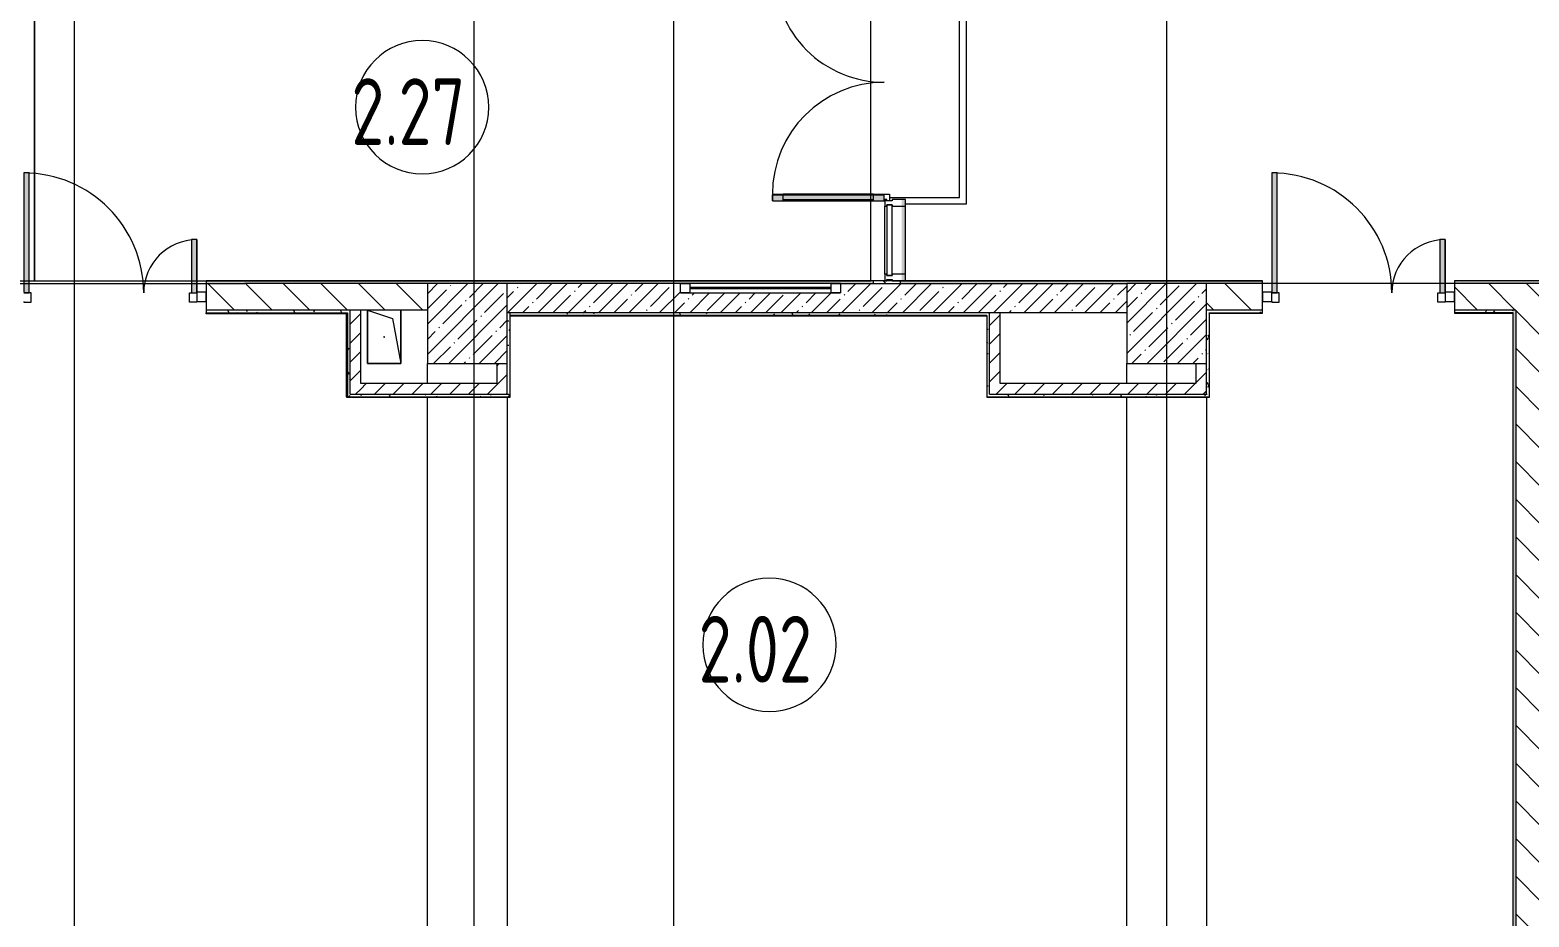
# Model space of a CAD drawing. Header units: millimetres. Extents: x -1113 to 415037, y -3642 to 354837.
# Drawn here: x 162448 to 173702, y 3148 to 9802 of the extents above; entities that cross this region are included whole.
import ezdxf

# ---------------------------------------------------------------- set-up
doc = ezdxf.new("R2010")
doc.units = ezdxf.units.MM
for name, color, linetype, lineweight in [('A-AREA-BNDY', 7, 'Continuous', 5), ('A-AREA-IDEN', 7, 'Continuous', 9), ('A-DETL-GENF', 7, 'Continuous', 9), ('A-FLOR', 7, 'Continuous', 9), ('A-GENM', 7, 'Continuous', 9), ('A-GLAZ', 7, 'Continuous', 9), ('A-GLAZ-1', 7, 'Continuous', 5), ('A-GLAZ-CURT', 7, 'Continuous', 9), ('A-GLAZ-CURT-2', 7, 'Continuous', 20), ('A-GLAZ-CWMG', 7, 'Continuous', 9), ('A-GLAZ-CWMG-1', 7, 'Continuous', 20), ('A-WALL', 7, 'Continuous', 5), ('I-WALL', 7, 'Continuous', 5), ('S-COLS', 7, 'Continuous', 9), ('S-COLS-1', 7, 'Continuous', 5), ('Оси', 7, 'Continuous', 9)]:
    doc.layers.add(name, color=color, linetype=linetype, lineweight=lineweight)
doc.layers.add('A-AREA-PATT-2', color=7, linetype='Continuous', lineweight=5, true_color=0xcde0ef, transparency=1)
doc.layers.add('A-FLOR-PATT-1', color=7, linetype='Continuous', lineweight=9, true_color=0xeef6ff, transparency=0.5)
for name, color, linetype, lineweight, true_color in [('A-DOOR-1', 7, 'Continuous', 5, 0xc0c0c0), ('A-WALL-1', 9, 'Continuous', 5, 0x808080), ('A-WALL-FNSH-1', 9, 'Continuous', 5, 0x808080)]:
    doc.layers.add(name, color=color, linetype=linetype, lineweight=lineweight, true_color=true_color)
doc.styles.add('СПДС', font='ГОСТ тип А.ttf', dxfattribs={"width": 0.9})
pattern_1 = [(135, (148772.12, -1e-08), (-141.4214, -141.4214), [])]
pattern_2 = [(45, (148772.12, -1e-08), (-70.71068, 70.71068), [])]
pattern_3 = [(0, (148772.123, -1e-08), (243.84, 60.96), [20.117, -162.763, 20.117, -162.763, -975.36]), (0, (148772.123, -1e-08), (243.84, 60.96), [-365.76, 20.117, -345.643, 20.117, -162.763, -426.72]), (0, (148772.123, -1e-08), (243.84, 60.96), [-914.4, 20.117, -101.803, 20.117, -284.683]), (120, (148863.563, 30.48), (-174.71291, 180.69163), [20.117, -162.763, 20.117, -162.763, -975.36]), (120, (148863.563, 30.48), (-174.71291, 180.69163), [-365.76, 20.117, -345.643, 20.117, -162.763, -426.72]), (120, (148863.563, 30.48), (-174.71291, 180.69163), [-914.4, 20.117, -101.803, 20.117, -284.683]), (240, (148894.043, 152.4), (-69.12709, -241.65163), [20.117, -162.763, 20.117, -162.763, -975.36]), (240, (148894.043, 152.4), (-69.12709, -241.65163), [-365.76, 20.117, -345.643, 20.117, -162.763, -426.72]), (240, (148894.043, 152.4), (-69.12709, -241.65163), [-914.4, 20.117, -101.803, 20.117, -284.683])]

# ---------------------------------------------------------------- blocks, each defined once
blk = doc.blocks.new('BSC_Колонна _Прямоугольная - 600х600-V408-Объем проектирования 2 этажа')
at = {"layer": 'S-COLS-1'}
h = blk.add_hatch(dxfattribs=at)
h.set_pattern_fill('FP_155', color=256, style=0, pattern_type=2)
h.set_pattern_definition([(45, (-22210, -7600), (-114.0493, 114.0493), []), (45, (-22095.95, -7600), (-114.0493, 114.0493), [201.613, -40.323, 6.706, -33.617])])
h.paths.add_polyline_path([(300, -300), (300, 300), (-300, 300), (-300, -300)])
for p, q in [((300, 300), (-300, 300)), ((-300, 300), (-300, -300)), ((300, -300), (300, 300)), ((-300, -300), (300, -300))]:
    blk.add_line(p, q, dxfattribs=at)
blk = doc.blocks.new('GM_Отверстие прямоугольное _в плите_ - Отверстие-V419-Объем проектирования 2 этажа')
at = {"layer": 'A-GENM'}
for p, q in [((-200, 125), (200, 125)), ((200, 125), (-200, 125)), ((-138, 62), (200, 125)), ((200, 125), (200, -125)), ((200, -125), (200, 125)), ((-200, -125), (-138, 62)), ((200, -125), (-200, -125)), ((-200, -125), (200, -125))]:
    blk.add_line(p, q, dxfattribs=at)
for start, end in [(360, 180), (180, 360)]:
    blk.add_arc((0, 0), 2.5, start, end, dxfattribs=at)
blk = doc.blocks.new('BSC_Колонна _Прямоугольная - 600х600-V426-Объем проектирования 2 этажа')
at = {"layer": 'S-COLS-1'}
h = blk.add_hatch(dxfattribs=at)
h.set_pattern_fill('FP_176', color=256, style=0, pattern_type=2)
h.set_pattern_definition([(45, (-16960, -7600), (-114.0493, 114.0493), []), (45, (-16845.95, -7600), (-114.0493, 114.0493), [201.612, -40.322, 6.706, -33.617])])
h.paths.add_polyline_path([(300, -300), (300, 300), (-300, 300), (-300, -300), (-225, -300)])
for p, q in [((300, 300), (-300, 300)), ((-300, 300), (-300, -300)), ((300, -300), (300, 300)), ((-300, -300), (300, -300))]:
    blk.add_line(p, q, dxfattribs=at)
blk = doc.blocks.new('Прямоугольный импост - 50 x 70 мм-31927764-Объем проектирования 2 этажа')
at = {"layer": 'A-GLAZ-CWMG-1'}
for p, q in [((-70, 35), (0, 35)), ((-70, -35), (-70, 35)), ((0, 35), (0, -35)), ((0, -35), (-70, -35))]:
    blk.add_line(p, q, dxfattribs=at)
blk = doc.blocks.new('Дверь_Витражная_остекление_ - ДВН_ДАО_Главный вход_1200 в свету Д-22 _п_-31928779-Объем проектирования 2 этажа')
at = {"layer": 'A-DETL-GENF'}
for p, q in [((-610, 930), (-650, 930)), ((-650, 930), (-650, 35)), ((-610, 30), (-610, 930)), ((650, 430), (610, 430)), ((610, 430), (610, 30)), ((650, 35), (650, 430)), ((-650, 30), (-610, 30)), ((-595, 30), (-650, 30)), ((-595, -40), (-595, 30)), ((595, -40), (595, 30)), ((595, 30), (650, 30)), ((610, 30), (650, 30)), ((-650, -35), (-650, -40)), ((-650, -40), (-595, -40)), ((650, -40), (595, -40)), ((650, -35), (650, -40))]:
    blk.add_line(p, q, dxfattribs=at)
at = {"layer": 'A-DOOR-1'}
for p, q in [((-650, 930), (-650, 35)), ((650, 430), (650, 35))]:
    blk.add_line(p, q, dxfattribs=at)
for centre, radius, start, end in [((-650, 30), 900, 360, 90), ((650, 30), 400, 90, 180)]:
    blk.add_arc(centre, radius, start, end, dxfattribs=at)
blk = doc.blocks.new('Прямоугольный импост - 50 x 70 мм-31701779-Объем проектирования 2 этажа')
at = {"layer": 'A-GLAZ-CWMG-1'}
for p, q in [((0, 35), (-70, 35)), ((-70, 35), (-70, -35)), ((0, -35), (0, 35)), ((-70, -35), (0, -35))]:
    blk.add_line(p, q, dxfattribs=at)
blk = doc.blocks.new('Прямоугольный импост - Импост структурный с накладкой - 160мм Темный-30756008-Объем проектирования 2 этажа')
at = {"layer": 'A-GLAZ-CWMG-1'}
for p, q in [((-50, 0), (-50, 17)), ((-50, 17), (0, 17)), ((-40, 0), (-50, 0)), ((-40, -40), (-40, 0)), ((0, 0), (-10, 0)), ((-10, 0), (-10, -40)), ((0, 17), (0, 0)), ((-50, -140), (-50, -40)), ((-50, -40), (-40, -40)), ((-10, -40), (0, -40)), ((0, -40), (0, -140)), ((0, -140), (-50, -140))]:
    blk.add_line(p, q, dxfattribs=at)
blk = doc.blocks.new('Системная панель - Стекло - 40мм-32387061-Объем проектирования 2 этажа')
at = {"layer": 'A-GLAZ-CURT-2'}
for p, q in [((265, 40), (-265, 40)), ((-265, 40), (-265, 0)), ((-265, 0), (265, 0)), ((265, 0), (265, 40))]:
    blk.add_line(p, q, dxfattribs=at)
blk = doc.blocks.new('Прямоугольный импост - Импост структурный с накладкой - 160мм Темный-32387059-Объем проектирования 2 этажа')
at = {"layer": 'A-GLAZ-CWMG'}
for p, q in [((20093, 7970), (20093, 8480)), ((20250, 7970), (20250, 8480))]:
    blk.add_line(p, q, dxfattribs=at)
blk = doc.blocks.new('Прямоугольный импост - Импост структурный с накладкой - 160мм Темный-V496-Объем проектирования 2 этажа')
at = {"layer": 'A-GLAZ-CWMG-1'}
for p, q in [((-25, 0), (-25, 17)), ((-25, 17), (25, 17)), ((-15, 0), (-25, 0)), ((-15, -40), (-15, 0)), ((25, 0), (15, 0)), ((15, 0), (15, -40)), ((25, 17), (25, 0)), ((-25, -140), (-25, -40)), ((-25, -40), (-15, -40)), ((15, -40), (25, -40)), ((25, -40), (25, -140)), ((25, -140), (-25, -140))]:
    blk.add_line(p, q, dxfattribs=at)
blk = doc.blocks.new('Дверь_Витражная_остекление_ - ВВ-16 остекление-32390142-Объем проектирования 2 этажа')
at = {"layer": 'A-DETL-GENF'}
for p, q in [((-787.5, -20), (-832.5, -20)), ((-832.5, -845), (-832.5, -20)), ((-787.5, -20), (-832.5, -20)), ((-832.5, -20), (-832.5, -845)), ((-832.5, -100), (-787.5, -100)), ((-822.5, -765), (-822.5, -100)), ((-787.5, -845), (-787.5, -20)), ((-787.5, -845), (-787.5, -20)), ((-778.5, -765), (-778.5, -100)), ((828.5, -780), (828.5, -100)), ((837.5, -860), (837.5, -20)), ((837.5, -20), (837.5, -860)), ((882.5, -100), (837.5, -100)), ((872.5, -780), (872.5, -100)), ((882.5, -860), (882.5, -20)), ((882.5, -860), (882.5, -20)), ((-832.5, -765), (-787.5, -765)), ((882.5, -780), (837.5, -780)), ((-832.5, -845), (-787.5, -845)), ((-832.5, -845), (-787.5, -845)), ((882.5, -860), (837.5, -860)), ((837.5, -860), (882.5, -860))]:
    blk.add_line(p, q, dxfattribs=at)
at = {"layer": 'A-DOOR-1'}
for p, q in [((-882.5, 20), (-832.5, 20)), ((-882.5, -20), (-882.5, 20)), ((-832.5, 20), (-832.5, -20)), ((832.5, 20), (882.5, 20)), ((832.5, -20), (832.5, 20)), ((882.5, 20), (882.5, -20)), ((-832.5, -20), (-882.5, -20)), ((-832.5, -845), (-832.5, -20)), ((832.5, -860), (832.5, -20)), ((882.5, -20), (832.5, -20))]:
    blk.add_line(p, q, dxfattribs=at)
for centre, radius, start, end in [((-832.5, -20), 825, 270, 0), ((832.5, -20), 840, 180, 270)]:
    blk.add_arc(centre, radius, start, end, dxfattribs=at)
blk = doc.blocks.new('120_Окно_СКБ_1Ст - 120_Окно_СКБ_1Ст 400х1200 EI30-V509-Объем проектирования 2 этажа')
at = {"layer": 'A-GLAZ'}
for p, q in [((-600, 40), (-600, 110)), ((-600, 110), (-530, 110)), ((-530, 40), (-600, 40)), ((-530, 110), (-530, 40)), ((530, 40), (530, 110)), ((530, 110), (600, 110)), ((600, 40), (530, 40)), ((600, 110), (600, 40))]:
    blk.add_line(p, q, dxfattribs=at)
at = {"layer": 'A-GLAZ-1'}
for p, q in [((600, 110), (-600, 110)), ((-600, 40), (600, 40)), ((530, 80), (-530, 80)), ((530, 70), (-530, 70))]:
    blk.add_line(p, q, dxfattribs=at)
blk = doc.blocks.new('Марка_Помещения - Номер-25198446-Объем проектирования 2 этажа')
at = {"layer": 'A-AREA-IDEN'}
for start, end in [(360, 180), (180, 360)]:
    blk.add_arc((0, 0), 2.5, start, end, dxfattribs=at)

msp = doc.modelspace()

# ---------------------------------------------------------------- hatches: boundary and pattern name
at = {"layer": 'A-AREA-PATT-2'}
h = msp.add_hatch(color=256, dxfattribs=at)
h.paths.add_polyline_path([(187288, 7921), (187292, 7921), (187290, 7931), (187282, 7931), (187282, 7921)])
h.paths.add_polyline_path([(169022, 7921), (169022, 8530), (168992, 8530), (168992, 7921), (169017, 7921)])
h.paths.add_polyline_path([(187291, 7990), (187292, 7991), (187292, 8080), (187288, 8080), (187288, 8030), (187291, 8030), (187291, 8000)])
h.paths.add_polyline_path([(187288, 10065), (187292, 10065), (187291, 10115), (187288, 10115)])
h.paths.add_polyline_path([(169022, 10275), (169022, 10880), (169003, 10878), (169003, 10275)])
h.paths.add_polyline_path([(187267, 10669), (187287, 10669), (187287, 10680), (187267, 10680)])
h.paths.add_polyline_path([(181432, 13740), (181472, 13740), (181470, 13759), (181422, 13759), (181422, 13740)])
h.paths.add_polyline_path([(180072, 13740), (180122, 13740), (180120, 13759), (180072, 13759)])
h.paths.add_polyline_path([(182422, 18870), (182422, 18920), (182403, 18918), (182403, 18870)])
h.paths.add_polyline_path([(182403, 20220), (182422, 20220), (182422, 20270), (182403, 20268), (182403, 20222)])
msp.add_hatch(color=256, dxfattribs=at).paths.add_polyline_path([(164824, 7050), (164828, 7050), (164828, 7676), (163772, 7676), (163772, 7672), (164824, 7672), (164824, 7052)])
at = {"layer": 'A-FLOR-PATT-1'}
h = msp.add_hatch(color=256, dxfattribs=at)
h.paths.add_polyline_path([(162402, 7900), (162442, 7900), (162442, 8730), (162402, 8730), (162402, 7904)])
h.paths.add_polyline_path([(173072, 7900), (173072, 8230), (173032, 8230), (173032, 7900)])
h.paths.add_polyline_path([(163662, 7900), (163702, 7900), (163702, 8230), (163662, 8230), (163662, 7920)])
h.paths.add_polyline_path([(171772, 7900), (171812, 7900), (171812, 8730), (171772, 8730), (171772, 7920)])
h.paths.add_polyline_path([(154167, 7915), (154167, 8315), (154127, 8315), (154127, 7915)])
h.paths.add_polyline_path([(152912, 7915), (152912, 8810), (152872, 8810), (152872, 7915), (152902, 7915)])
h.paths.add_polyline_path([(187288, 8030), (187288, 8075), (186296, 8075), (186296, 8030), (187287, 8030)])
h.paths.add_polyline_path([(168782, 8520), (168862, 8520), (168862, 8565), (168022, 8565), (168022, 8520), (168398, 8520)])
h.paths.add_polyline_path([(186896, 10020), (187288, 10020), (187288, 10065), (186296, 10065), (186296, 10020), (186762, 10020)])
h.paths.add_polyline_path([(168037, 10190), (168862, 10190), (168862, 10235), (168037, 10235)])
h.paths.add_polyline_path([(180167, 12960), (180167, 13780), (180122, 13780), (180122, 12960)])
h.paths.add_polyline_path([(181432, 13460), (181432, 13740), (181422, 13740), (181422, 13780), (181387, 13780), (181387, 13460), (181422, 13460)])
h.paths.add_polyline_path([(182805, 18920), (183202, 18920), (183202, 18965), (182382, 18965), (182382, 18920), (182422, 18920)])
h.paths.add_polyline_path([(182570, 20185), (182702, 20185), (182702, 20230), (182422, 20230), (182422, 20220), (182382, 20220), (182382, 20185), (182435, 20185)])
h = msp.add_hatch(color=256, dxfattribs=at)
h.paths.add_polyline_path([(173072, 7830), (173072, 7900), (173032, 7900), (173032, 7830)])
h.paths.add_polyline_path([(171812, 7830), (171812, 7900), (171772, 7900), (171772, 7830), (171806, 7830)])
h.paths.add_polyline_path([(163702, 7830), (163702, 7900), (163662, 7900), (163662, 7830)])
h.paths.add_polyline_path([(162402, 7830), (162442, 7830), (162442, 7900), (162402, 7900), (162402, 7835)])
at = {"layer": 'I-WALL'}
h = msp.add_hatch(dxfattribs=at)
h.set_pattern_fill('FP_23', color=256, style=0, pattern_type=2)
h.set_pattern_definition(pattern_1)
h.paths.add_polyline_path([(168922, 7900), (168982, 7900), (168982, 7920), (168782, 7920), (168782, 7900)])
h.paths.add_polyline_path([(168869, 10880), (168982, 10880), (168982, 10890), (168877, 10895), (168782, 10890), (168782, 10880)])
h = msp.add_hatch(dxfattribs=at)
h.set_pattern_fill('FP_191', color=256, style=0, pattern_type=2)
h.set_pattern_definition(pattern_3)
h.paths.add_polyline_path([(159725, 7900), (162332, 7900), (162332, 7920), (155302, 7920), (155302, 7900), (159432, 7900)])
h.paths.add_polyline_path([(152502, 7900), (152802, 7900), (152802, 7920), (152057, 7920), (152057, 7908), (152112, 7908), (152112, 7900), (152498, 7900)])
h.paths.add_polyline_path([(168532, 7900), (168782, 7900), (168782, 7920), (163772, 7920), (163772, 7900), (168398, 7900)])
h.paths.add_polyline_path([(150224, 7900), (150602, 7902), (150602, 7908), (150657, 7908), (150657, 7920), (150042, 7920), (150042, 7900)])
h = msp.add_hatch(dxfattribs=at)
h.set_pattern_fill('FP_23', color=256, style=0, pattern_type=2)
h.set_pattern_definition(pattern_1)
h.paths.add_polyline_path([(162332, 7700), (162332, 7900), (161532, 7900), (161532, 7700), (161552, 7700)])
h.paths.add_polyline_path([(163941, 7700), (165432, 7700), (165432, 7900), (163772, 7900), (163772, 7700)])
h.paths.add_polyline_path([(160252, 7700), (160932, 7700), (160932, 7900), (160232, 7900), (160232, 7830), (159432, 7830), (159432, 7900), (157032, 7900), (157032, 7700), (160232, 7700)])
h.paths.add_polyline_path([(156432, 7700), (156432, 7900), (155302, 7900), (155302, 7700), (156412, 7700)])
h.paths.add_polyline_path([(152502, 7700), (152802, 7700), (152802, 7900), (152502, 7900)])
h = msp.add_hatch(dxfattribs=at)
h.set_pattern_fill('FP_1', color=256, style=0, pattern_type=2)
h.set_pattern_definition([(45, (148772.12, -1e-08), (-114.0493, 114.0493), []), (45, (148886.17, -1e-08), (-114.0493, 114.0493), [201.612, -40.322, 6.706, -33.617])])
h.paths.add_polyline_path([(169844, 7680), (170682, 7680), (170682, 7900), (168532, 7900), (168532, 7830), (167332, 7830), (167332, 7900), (166032, 7900), (166032, 7680), (169732, 7680)])
h = msp.add_hatch(dxfattribs=at)
h.set_pattern_fill('FP_191', color=256, style=0, pattern_type=2)
h.set_pattern_definition(pattern_3)
h.paths.add_polyline_path([(176691, 7900), (179702, 7900), (179702, 7920), (176232, 7920), (176232, 7908), (176262, 7906), (176262, 7900), (176687, 7900)])
h.paths.add_polyline_path([(169732, 7900), (171702, 7900), (171702, 7920), (168982, 7920), (168982, 7900), (169652, 7900)])
h.paths.add_polyline_path([(173802, 7900), (175102, 7900), (175102, 7908), (175132, 7910), (175132, 7920), (173142, 7920), (173142, 7900), (173602, 7900)])
h = msp.add_hatch(dxfattribs=at)
h.set_pattern_fill('FP_23', color=256, style=0, pattern_type=2)
h.set_pattern_definition(pattern_1)
h.paths.add_polyline_path([(173142, 7700), (174332, 7700), (174332, 7900), (173142, 7900), (173142, 7773)])
h.paths.add_polyline_path([(171702, 7700), (171702, 7900), (171282, 7900), (171282, 7700), (171302, 7700)])
h = msp.add_hatch(dxfattribs=at)
h.set_pattern_fill('FP_191', color=256, style=0, pattern_type=2)
h.set_pattern_definition(pattern_3)
h.paths.add_polyline_path([(164832, 7680), (164852, 7680), (164852, 7700), (163772, 7700), (163772, 7680), (164824, 7680)])
h.paths.add_polyline_path([(161552, 7680), (162332, 7680), (162332, 7700), (161552, 7700)])
h = msp.add_hatch(dxfattribs=at)
h.set_pattern_fill('FP_191', color=256, style=0, pattern_type=2)
h.set_pattern_definition(pattern_3)
h.paths.add_polyline_path([(164842, 7050), (164852, 7050), (164852, 7680), (164832, 7680), (164832, 7050)])
h = msp.add_hatch(dxfattribs=at)
h.set_pattern_fill('FP_22', color=256, style=0, pattern_type=2)
h.set_pattern_definition(pattern_2)
h.paths.add_polyline_path([(164852, 7070), (164932, 7070), (164932, 7700), (164852, 7700), (164852, 7270)])
h = msp.add_hatch(dxfattribs=at)
h.set_pattern_fill('FP_191', color=256, style=0, pattern_type=2)
h.set_pattern_definition(pattern_3)
h.paths.add_polyline_path([(166052, 7070), (166051, 7660), (166032, 7680), (166032, 7070)])
h.paths.add_polyline_path([(166052, 7660), (166052, 7680), (166032, 7680)])
h = msp.add_hatch(dxfattribs=at)
h.set_pattern_fill('FP_191', color=256, style=0, pattern_type=2)
h.set_pattern_definition(pattern_3)
h.paths.add_polyline_path([(168982, 7660), (169631, 7660), (169652, 7680), (166052, 7680), (166052, 7660), (168782, 7660)])
h.paths.add_polyline_path([(169652, 7660), (169652, 7680), (169632, 7660)])
h = msp.add_hatch(dxfattribs=at)
h.set_pattern_fill('FP_191', color=256, style=0, pattern_type=2)
h.set_pattern_definition(pattern_3)
h.paths.add_polyline_path([(169632, 7070), (169652, 7070), (169652, 7660), (169632, 7660), (169632, 7070)])
h = msp.add_hatch(dxfattribs=at)
h.set_pattern_fill('FP_22', color=256, style=0, pattern_type=2)
h.set_pattern_definition(pattern_2)
h.paths.add_polyline_path([(169732, 7150), (169732, 7680), (169652, 7680), (169652, 7150)])
h = msp.add_hatch(dxfattribs=at)
h.set_pattern_fill('FP_191', color=256, style=0, pattern_type=2)
h.set_pattern_definition(pattern_3)
h.paths.add_polyline_path([(171283, 7050), (171302, 7050), (171302, 7679), (171282, 7700), (171282, 7050)])
h.paths.add_polyline_path([(171302, 7680), (171302, 7700), (171282, 7700), (171289, 7693)])
h = msp.add_hatch(dxfattribs=at)
h.set_pattern_fill('FP_191', color=256, style=0, pattern_type=2)
h.set_pattern_definition(pattern_3)
h.paths.add_polyline_path([(173581, 7680), (173582, 7700), (173142, 7700), (173142, 7680), (173528, 7680)])
h.paths.add_polyline_path([(171702, 7680), (171702, 7700), (171302, 7700), (171302, 7680)])
h = msp.add_hatch(dxfattribs=at)
h.set_pattern_fill('FP_191', color=256, style=0, pattern_type=2)
h.set_pattern_definition(pattern_3)
h.paths.add_polyline_path([(173601, 100), (173602, 100), (173602, 7700), (173582, 7700), (173582, 100)])
h = msp.add_hatch(dxfattribs=at)
h.set_pattern_fill('FP_23', color=256, style=0, pattern_type=2)
h.set_pattern_definition(pattern_1)
h.paths.add_polyline_path([(173802, 100), (173802, 7700), (173602, 7700), (173602, 100)])
h = msp.add_hatch(dxfattribs=at)
h.set_pattern_fill('FP_22', color=256, style=0, pattern_type=2)
h.set_pattern_definition(pattern_2)
h.paths.add_polyline_path([(166032, 7150), (166032, 7300), (165952, 7300), (165952, 7150)])
h = msp.add_hatch(dxfattribs=at)
h.set_pattern_fill('FP_22', color=256, style=0, pattern_type=2)
h.set_pattern_definition(pattern_2)
h.paths.add_polyline_path([(171262, 7070), (171282, 7070), (171282, 7300), (171202, 7300), (171202, 7070)])
h = msp.add_hatch(dxfattribs=at)
h.set_pattern_fill('FP_22', color=256, style=0, pattern_type=2)
h.set_pattern_definition(pattern_2)
h.paths.add_polyline_path([(165452, 7070), (166032, 7070), (166032, 7150), (164932, 7150), (164932, 7070), (165432, 7070)])
h = msp.add_hatch(dxfattribs=at)
h.set_pattern_fill('FP_22', color=256, style=0, pattern_type=2)
h.set_pattern_definition(pattern_2)
h.paths.add_polyline_path([(171202, 7070), (171202, 7150), (169652, 7150), (169652, 7070), (170682, 7070)])
h = msp.add_hatch(dxfattribs=at)
h.set_pattern_fill('FP_191', color=256, style=0, pattern_type=2)
h.set_pattern_definition(pattern_3)
h.paths.add_polyline_path([(166032, 7050), (166052, 7050), (166052, 7070), (164852, 7070), (164852, 7050), (166029, 7050)])
h = msp.add_hatch(dxfattribs=at)
h.set_pattern_fill('FP_191', color=256, style=0, pattern_type=2)
h.set_pattern_definition(pattern_3)
h.paths.add_polyline_path([(171268, 7050), (171282, 7050), (171282, 7070), (169632, 7070), (169632, 7050), (171260, 7050)])

# ---------------------------------------------------------------- linework, layer by layer
at = {"layer": 'A-AREA-BNDY', "flags": 128}
for points in [[(162482, 7920), (162482, 10879), (162461, 10879), (162461, 15000), (155553, 15000), (155553, 13999), (154352, 13999), (153053, 13999), (153053, 10879), (149319, 10879), (149319, 10446), (149319, 10160), (149317, 10160), (149317, 8961), (149319, 8961), (149319, 8521), (150043, 8521), (150043, 7921), (155302, 7921), (162341, 7921), (162341, 7920)], [(162482, 10879), (162482, 7920), (163772, 7920), (163772, 7921), (168762, 7921), (168762, 10879)]]:
    msp.add_lwpolyline(points, close=True, dxfattribs=at)
at = {"layer": 'A-FLOR'}
for p, q in [((169427, 8547), (169427, 10279)), ((169477, 10329), (169477, 8497)), ((168902, 8547), (169427, 8547)), ((169477, 8497), (169022, 8497)), ((162332, 7900), (164062, 7900)), ((171702, 7835), (171702, 7900)), ((174180, 7900), (171702, 7900)), ((173142, 7900), (173142, 7835)), ((171302, 7679), (171702, 7679)), ((171702, 7680), (171702, 7765)), ((173142, 7765), (173142, 7700)), ((165432, 7150), (165432, 7300)), ((165432, 7300), (165952, 7300)), ((170682, 7150), (170682, 7300)), ((170682, 7300), (171202, 7300)), ((165432, 520), (165432, 7050)), ((166032, 7050), (166032, 520)), ((170682, 520), (170682, 7050)), ((171282, 7050), (171282, 520))]:
    msp.add_line(p, q, dxfattribs=at)
at = {"layer": 'A-WALL'}
for p, q in [((163772, 7920), (168762, 7920)), ((165432, 7900), (164062, 7900)), ((167332, 7900), (166032, 7900)), ((168532, 7900), (168782, 7900)), ((168782, 7900), (168782, 7920)), ((168982, 7920), (168982, 7900)), ((171702, 7900), (171282, 7900)), ((165432, 7700), (163772, 7700)), ((164852, 7070), (164852, 7700)), ((170682, 7680), (166032, 7680)), ((169632, 7660), (166052, 7660)), ((166052, 7660), (166052, 7050)), ((166053, 7659), (166052, 7659)), ((169631, 7659), (169631, 7660)), ((169652, 7070), (169652, 7680)), ((171702, 7700), (171282, 7700)), ((173602, 7700), (173142, 7700)), ((173582, 7680), (173142, 7680)), ((173581, 7679), (173581, 7680)), ((173582, 100), (173582, 7680))]:
    msp.add_line(p, q, dxfattribs=at)
at = {"layer": 'A-WALL-1'}
for p, q in [((163772, 7920), (163772, 7680)), ((169003, 7920), (168762, 7920)), ((168782, 7900), (170682, 7900)), ((171702, 7765), (171702, 7920)), ((173142, 7920), (173142, 7680)), ((175132, 7920), (173142, 7920)), ((164932, 7150), (164932, 7700)), ((166052, 7680), (166052, 7660)), ((169632, 7660), (169632, 7050)), ((169732, 7150), (169732, 7680)), ((171302, 7679), (171302, 7680)), ((171302, 7680), (171702, 7680)), ((173602, 7700), (173602, 100)), ((165952, 7300), (165952, 7150)), ((166032, 7070), (166032, 7300)), ((171202, 7300), (171202, 7150)), ((171282, 7070), (171282, 7300)), ((165952, 7150), (164932, 7150)), ((171202, 7150), (169732, 7150)), ((164832, 7050), (166052, 7050)), ((164852, 7070), (166032, 7070)), ((169632, 7050), (171302, 7050)), ((169652, 7070), (171282, 7070))]:
    msp.add_line(p, q, dxfattribs=at)
at = {"layer": 'A-WALL-FNSH-1'}
for p, q in [((168762, 7921), (163772, 7921)), ((163772, 7921), (163772, 7920)), ((168762, 7920), (168762, 7921)), ((171702, 7921), (169003, 7921)), ((169003, 7921), (169003, 7920)), ((169003, 7920), (171702, 7920)), ((171702, 7920), (171702, 7921)), ((175132, 7921), (173142, 7921)), ((173142, 7921), (173142, 7920)), ((166053, 7659), (169631, 7659)), ((166053, 7049), (166053, 7659)), ((169631, 7659), (169631, 7049)), ((171302, 7679), (171302, 7050)), ((171303, 7049), (171303, 7679)), ((171702, 7679), (171702, 7680)), ((173142, 7680), (173142, 7679)), ((173142, 7679), (173581, 7679)), ((173581, 7679), (173581, 150)), ((164824, 7050), (164824, 7049)), ((164824, 7049), (166053, 7049)), ((169631, 7049), (171303, 7049))]:
    msp.add_line(p, q, dxfattribs=at)
at = {"layer": 'I-WALL'}
for p, q in [((163772, 7680), (164832, 7680)), ((163772, 7672), (163772, 7680)), ((164824, 7672), (163772, 7672)), ((164824, 7050), (164824, 7672)), ((164832, 7680), (164832, 7050)), ((164831, 7050), (164832, 7050))]:
    msp.add_line(p, q, dxfattribs=at)
at = {"layer": 'Оси'}
for points in [[(162782, -1906), (162782, 3094), (162782, 22398), (162782, 27398)], [(165782, -1906), (165782, 3094), (165782, 22398), (165782, 27398)], [(167282, -1906), (167282, 3094), (167282, 22398), (167282, 27398)], [(170982, -1906), (170982, 3094), (170982, 22398), (170982, 27398)]]:
    msp.add_lwpolyline(points, dxfattribs=at)

# ---------------------------------------------------------------- block references
at = {"layer": 'A-AREA-IDEN', "xscale": 199.9999999999999, "yscale": 199.9999999999999, "zscale": 199.9999999999999}
for p in [(165393, 9223), (168000, 5190)]:
    msp.add_blockref('Марка_Помещения - Номер-25198446-Объем проектирования 2 этажа', p, dxfattribs=at)
at = {"layer": 'A-DOOR-1', "rotation": 269.9999999999998}
msp.add_blockref('Дверь_Витражная_остекление_ - ВВ-16 остекление-32390142-Объем проектирования 2 этажа', (168882, 9403), dxfattribs=at)
at = {"layer": 'A-DOOR-1'}
for p in [(163052, 7800), (172422, 7800)]:
    msp.add_blockref('Дверь_Витражная_остекление_ - ДВН_ДАО_Главный вход_1200 в свету Д-22 _п_-31928779-Объем проектирования 2 этажа', p, dxfattribs=at)
at = {"layer": 'A-GENM', "rotation": 270.0000000000002}
msp.add_blockref('GM_Отверстие прямоугольное _в плите_ - Отверстие-V419-Объем проектирования 2 этажа', (165107, 7500), dxfattribs=at)
at = {"layer": 'A-GLAZ', "color": 3}
msp.add_blockref('120_Окно_СКБ_1Ст - 120_Окно_СКБ_1Ст 400х1200 EI30-V509-Объем проектирования 2 этажа', (167932, 7790), dxfattribs=at)
at = {"layer": 'A-GLAZ-CURT', "rotation": 269.9999999999997}
msp.add_blockref('Системная панель - Стекло - 40мм-32387061-Объем проектирования 2 этажа', (168882, 8225), dxfattribs=at)
at = {"layer": 'A-GLAZ-CWMG', "extrusion": (0, 0, -1)}
for name, p, rotation in [('Прямоугольный импост - Импост структурный с накладкой - 160мм Темный-V496-Объем проектирования 2 этажа', (-168882, 8505), 270.0000000000002), ('Прямоугольный импост - Импост структурный с накладкой - 160мм Темный-30756008-Объем проектирования 2 этажа', (-168882, 7920), 270.0000000000002), ('Прямоугольный импост - 50 x 70 мм-31927764-Объем проектирования 2 этажа', (-163772, 7800), 180), ('Прямоугольный импост - 50 x 70 мм-31927764-Объем проектирования 2 этажа', (-173142, 7800), 180)]:
    msp.add_blockref(name, p, dxfattribs=dict(at, rotation=rotation))
at = {"layer": 'A-GLAZ-CWMG'}
msp.add_blockref('Прямоугольный импост - Импост структурный с накладкой - 160мм Темный-32387059-Объем проектирования 2 этажа', (148772, 0), dxfattribs=at)
at = {"layer": 'A-GLAZ-CWMG', "rotation": 180}
msp.add_blockref('Прямоугольный импост - 50 x 70 мм-31701779-Объем проектирования 2 этажа', (171702, 7800), dxfattribs=at)
at = {"layer": 'S-COLS'}
for name, p in [('BSC_Колонна _Прямоугольная - 600х600-V426-Объем проектирования 2 этажа', (165732, 7600)), ('BSC_Колонна _Прямоугольная - 600х600-V408-Объем проектирования 2 этажа', (170982, 7600))]:
    msp.add_blockref(name, p, dxfattribs=at)

# ---------------------------------------------------------------- texts
at = {"layer": 'A-AREA-IDEN', "char_height": 500, "width": 1327.59, "attachment_point": 1, "style": 'СПДС'}
for s, insert in [('2.27', (164861, 9440)), ('2.02', (167468, 5407))]:
    msp.add_mtext(s, dxfattribs=dict(at, insert=insert))

doc.saveas('drawing.dxf')
